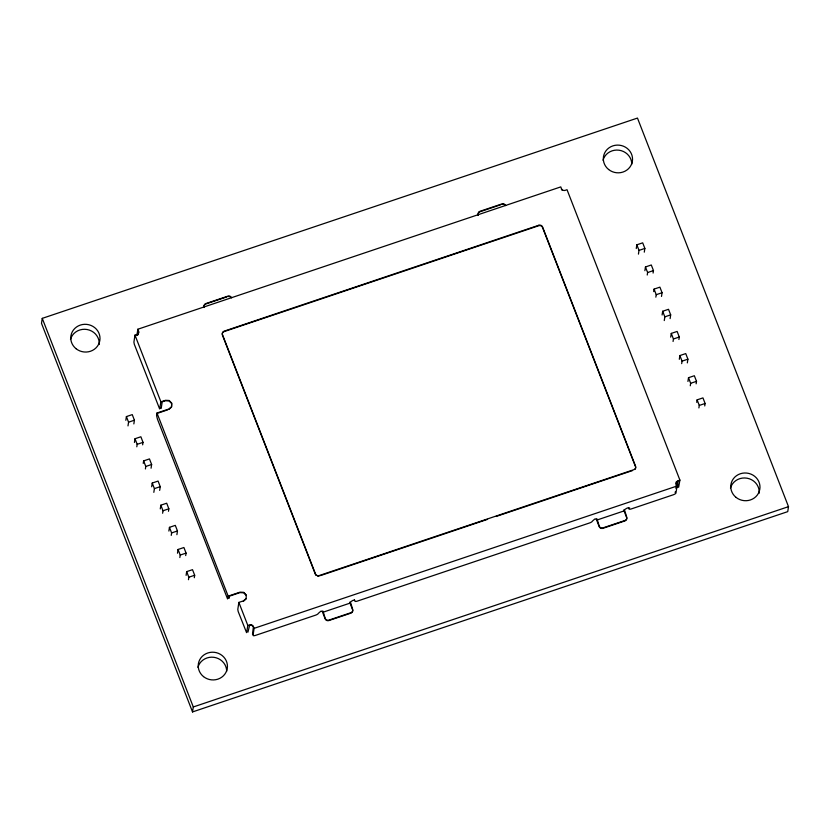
<?xml version="1.0" encoding="UTF-8"?>
<svg xmlns="http://www.w3.org/2000/svg" width="830" height="830" viewBox="0 0 830 830"><rect width="100%" height="100%" fill="white"/><g stroke="black" fill="none" stroke-linecap="round" stroke-linejoin="round"><path stroke-width="1.25" d="M42.257 318.367L41.5 323.347L192.529 711.933L787.743 511.633L788.5 506.653L637.471 118.068L42.257 318.367L193.297 706.963L192.529 711.933M134.979 335.123L133.91 342.116L134.294 344.232L159.63 408.941L160.906 401.834L134.979 335.123L136.805 334.511A2.926 2.77 8.7 0 0 138.527 330.973L137.853 329.23L560.779 186.895L561.453 188.638A2.926 2.77 8.7 0 0 565.209 190.34L567.035 189.717L679.905 480.114L678.629 487.22L676.274 481.805M136.96 335.05L137.853 329.23M137.624 335.351L138.454 331.44A2.926 2.77 8.7 0 1 136.732 334.978M125.828 420.312L126.399 416.587L132.25 414.616L134.419 420.198L133.848 423.923M127.996 425.894L128.567 422.169L126.399 416.587M134.439 442.463L135.01 438.738L140.861 436.767L143.03 442.349L142.646 444.839M136.805 446.799L137.178 444.32L135.01 438.738M143.237 463.368L143.621 460.889L149.462 458.917L151.631 464.499L151.06 468.224M145.406 468.95L145.79 466.47L143.621 460.889M156.984 413.018L156.579 415.654L157.461 419.202L227.555 598.907L228.167 596.148L156.984 413.018L168.864 409.024L171.592 406.659L171.737 403.121L169.196 400.485L165.471 400.299L160.906 401.834M151.662 486.764L152.232 483.039L158.074 481.068L160.242 486.65L159.671 490.374M153.83 492.346L154.401 488.621L152.232 483.039M160.273 508.915L160.844 505.19L166.685 503.219L168.853 508.8L168.469 511.28M162.628 513.251L163.012 510.761L160.844 505.19M168.874 531.065L169.445 527.341L175.296 525.369L177.464 530.951L176.894 534.676M171.239 535.402L171.613 532.912L169.445 527.341M177.485 553.216L178.056 549.481L183.907 547.52L186.076 553.102L185.692 555.581M179.851 557.553L180.224 555.062L178.056 549.481M186.096 575.366L186.667 571.631L192.508 569.671L194.677 575.252L194.303 577.732M188.452 579.703L188.835 577.213L186.667 571.631M238.864 602.414L237.795 609.396L238.179 611.513L246.562 632.626L247.848 625.519L238.864 602.414L243.429 600.868L246.157 598.513M247.848 625.519L249.674 624.907A2.926 2.77 8.7 0 1 253.43 626.598L254.105 628.341L253.036 635.334A2.926 0.83 -21.2 0 0 255.63 635.344L315.462 615.206A2.926 0.83 -21.2 0 0 318.346 613.36L320.847 611.191L323.005 611.191L325.215 618.392A2.926 2.77 8.7 0 0 328.971 620.083L350.893 612.706A2.926 2.77 8.7 0 0 352.615 609.168L350.416 601.978L352.812 600.432L354.4 600.111L354.887 601.055A2.926 0.83 -21.2 0 0 357.481 601.065L589.497 522.983A2.926 0.83 -21.2 0 0 592.381 521.136L594.882 518.968L597.05 518.978L599.25 526.168A2.926 2.77 8.7 0 0 603.005 527.859L624.928 520.483A2.926 2.77 8.7 0 0 626.66 516.945L624.451 509.755L626.847 508.209L628.435 507.887L628.922 508.842A2.926 0.83 -21.2 0 0 631.516 508.852L673.078 494.856A2.926 0.83 -21.2 0 0 675.962 493.01L677.031 486.017L676.357 484.274A2.926 2.77 8.7 0 1 678.079 480.736L679.905 480.114M636.268 248.533L636.838 244.809L642.69 242.837L644.858 248.419L644.288 252.154M638.436 254.115L639.007 250.39L636.838 244.809M644.879 270.684L645.45 266.959L651.291 264.988L653.469 270.57L653.086 273.06M647.234 275.021L647.618 272.541L645.45 266.959M653.677 291.589L654.061 289.11L659.902 287.139L662.07 292.72L661.5 296.445M655.845 297.171L656.229 294.692L654.061 289.11M662.101 314.985L662.672 311.26L668.513 309.289L670.682 314.871L670.111 318.596M664.27 320.567L664.84 316.842L662.672 311.26M670.702 337.136L671.273 333.411L677.124 331.44L679.293 337.022L678.909 339.512M673.068 341.472L673.441 338.993L671.273 333.411M679.314 359.286L679.884 355.562L685.736 353.59L687.904 359.172L687.333 362.897M681.679 363.623L682.053 361.143L679.884 355.562M687.925 381.437L688.495 377.712L694.337 375.741L696.515 381.323L696.131 383.813M690.28 385.774L690.664 383.294L688.495 377.712M675.952 488.434L676.284 484.741A2.926 2.77 8.7 0 1 678.006 481.193L677.467 487.573L676.834 487.065M696.723 402.343L697.107 399.863L702.948 397.892L705.116 403.473L704.743 405.953M698.891 407.924L699.275 405.434L697.107 399.863M168.791 409.491L171.519 407.125L171.665 403.588L169.123 400.952L165.398 400.766L162.203 401.845L161.207 408.37L160.574 407.862M243.356 601.335L246.095 598.98L246.303 594.975L243.761 592.34L240.036 592.153L228.167 596.148M247.931 632.17L249.602 625.374A2.926 2.77 8.7 0 1 253.358 627.065L252.528 634.027A2.926 0.83 -21.2 0 0 252.818 634.369M226.569 297.026L205.871 303.988A2.926 2.77 8.7 0 0 204.139 307.525M500.604 204.803L479.906 211.775A2.926 2.77 8.7 0 0 478.671 212.584M128.567 422.169L134.419 420.198M639.007 250.39L644.858 248.419M158.281 413.018L167.619 409.875M137.178 444.32L143.03 442.349M647.618 272.541L653.469 270.57M145.79 466.47L151.631 464.499M656.229 294.692L662.07 292.72M154.401 488.621L160.242 486.65M664.84 316.842L670.682 314.871M163.012 510.761L168.853 508.8M673.441 338.993L679.293 337.022M171.613 532.912L177.464 530.951M682.053 361.143L687.904 359.172M180.224 555.062L186.076 553.102M690.664 383.294L696.515 381.323M188.835 577.213L194.677 575.252M699.275 405.434L705.116 403.473M320.38 575.615L487.511 519.373M496.112 516.478L632.512 470.569M254.105 628.341L677.031 486.017M322.839 612.281L350.25 603.057M596.884 520.057L624.285 510.844M193.297 706.963L788.5 506.653M246.23 595.442L243.698 592.807L239.963 592.62L229.464 596.158L229.132 598.326L228.499 597.828M623.704 509.994L626.588 517.412A2.926 2.77 8.7 0 1 624.865 520.95L602.943 528.326A2.926 2.77 8.7 0 1 599.177 526.635L596.303 519.217M349.669 602.217L352.553 609.635A2.926 2.77 8.7 0 1 350.82 613.173L328.898 620.55A2.926 2.77 8.7 0 1 325.142 618.858L322.268 611.44M730.462 488.133A14.629 13.851 8.7 0 1 747.062 478.194A14.629 13.851 8.7 0 1 759.18 493.207M603.026 160.232A14.629 13.851 8.7 0 1 618.983 150.199A14.629 13.851 8.7 0 1 631.786 164.101M70.477 339.449A14.629 13.851 8.7 0 1 87.077 329.51A14.629 13.851 8.7 0 1 99.195 344.523M197.924 667.341A14.629 13.851 8.7 0 1 213.881 657.308A14.629 13.851 8.7 0 1 226.683 671.211M204.211 307.069A2.926 2.77 8.7 0 1 205.933 303.521L227.856 296.144A2.926 2.77 8.7 0 1 231.622 297.846M629.659 507.877A2.926 0.83 -21.2 0 1 628.414 507.524M354.669 600.09A2.926 0.83 -21.2 0 1 354.379 599.748M501.828 204.388A2.926 2.77 8.7 0 1 504.702 204.906M478.184 215.312A2.926 2.77 8.7 0 1 478.039 213.881M478.246 214.846A2.926 2.77 8.7 0 1 479.979 211.308L501.901 203.931A2.926 2.77 8.7 0 1 505.657 205.622M675.454 491.702A2.926 0.83 -21.2 0 1 675.018 492.283M562.263 190.298A2.926 2.77 8.7 0 1 561.381 189.105M227.794 296.611A2.926 2.77 8.7 0 1 230.667 297.119M319.145 576.03A2.926 2.77 8.7 0 1 317.641 576.145M316.272 575.522A2.926 2.77 8.7 0 1 315.39 574.339L222.419 335.133A2.926 2.77 8.7 0 1 224.142 331.595L538.743 225.719A2.926 2.77 8.7 0 1 542.498 227.42L635.469 466.616A2.926 2.77 8.7 0 1 634.981 469.344M538.815 225.252L224.214 331.129A2.926 2.77 8.7 0 0 222.492 334.666L315.462 573.872A2.926 2.77 8.7 0 0 319.218 575.564L633.819 469.697A2.926 2.77 8.7 0 0 635.541 466.159L542.571 226.953A2.926 2.77 8.7 0 0 538.815 225.252M203.506 676.606A14.629 13.851 8.7 0 0 227.233 668.617A14.629 13.851 8.7 0 0 207.749 652.992A14.629 13.851 8.7 0 0 203.506 676.606M76.059 348.714A14.629 13.851 8.7 0 0 99.797 340.725A14.629 13.851 8.7 0 0 80.303 325.09A14.629 13.851 8.7 0 0 76.059 348.714M608.608 169.496A14.629 13.851 8.7 0 0 632.336 161.508A14.629 13.851 8.7 0 0 612.851 145.883A14.629 13.851 8.7 0 0 608.608 169.496M736.054 497.388A14.629 13.851 8.7 0 0 759.782 489.399A14.629 13.851 8.7 0 0 740.287 473.774A14.629 13.851 8.7 0 0 736.054 497.388"/></g></svg>
